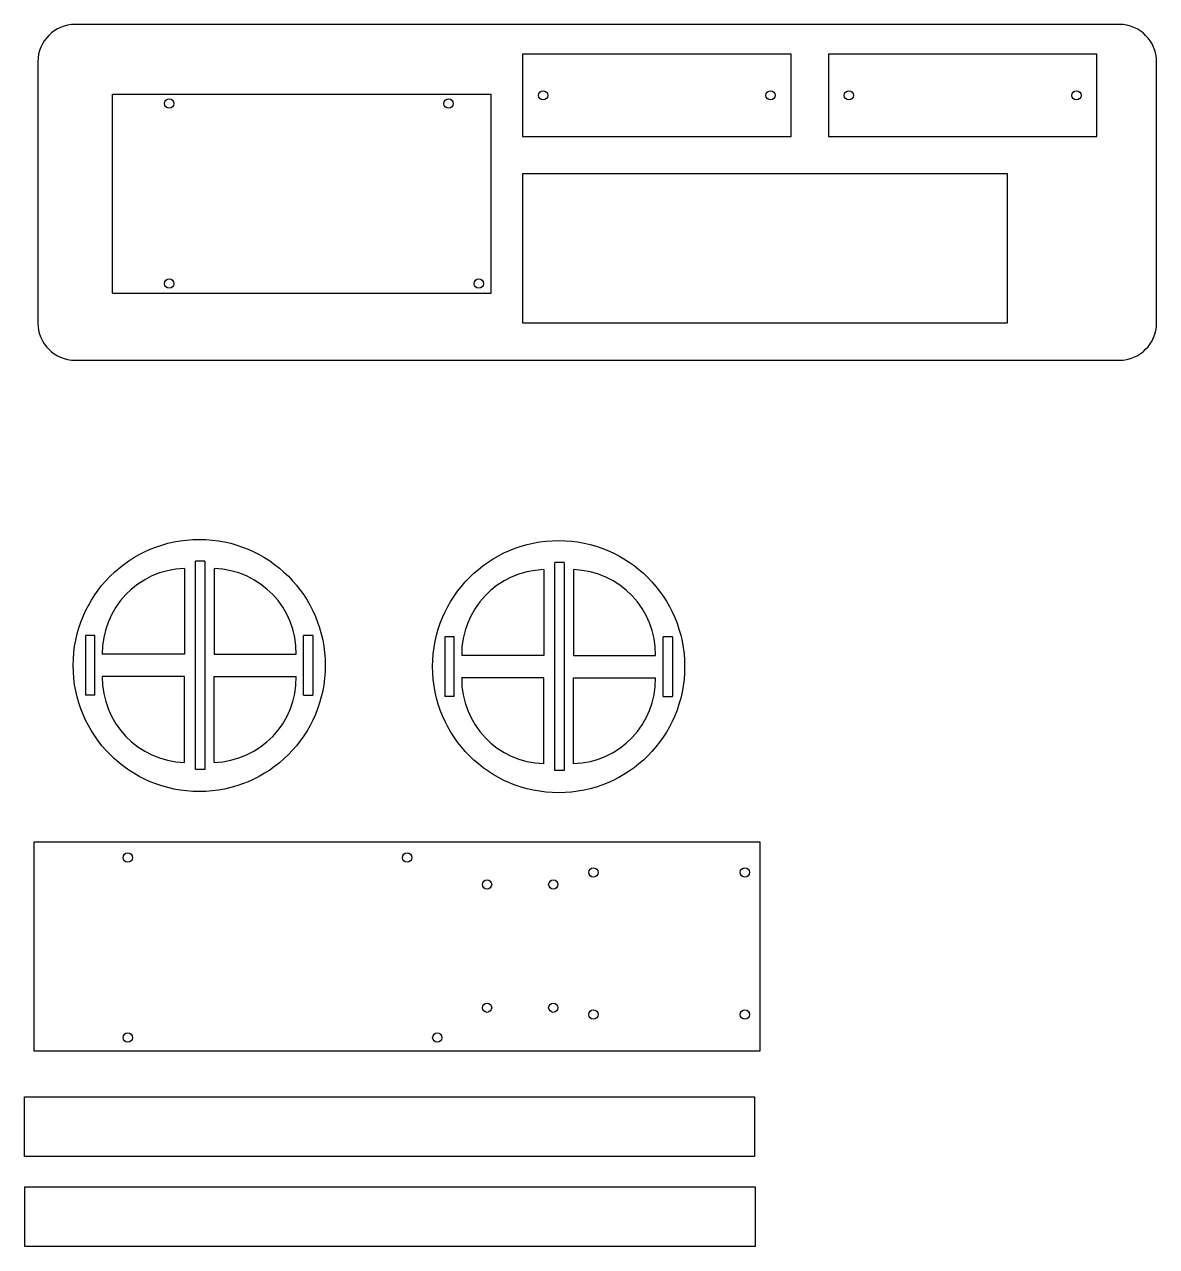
# Model space of a CAD drawing. Header units: millimetres. Extents: x -4 to 300, y -238 to 90.
import ezdxf

# ---------------------------------------------------------------- set-up
doc = ezdxf.new("R2010")
doc.units = ezdxf.units.MM
doc.header["$MEASUREMENT"] = 0

msp = doc.modelspace()

# ---------------------------------------------------------------- linework, layer by layer
for p, q in [((20, 18), (20, 71.34)), ((20, 71.34), (121.6, 71.34)), ((121.6, 18), (121.6, 71.34)), ((20, 18), (121.6, 18)), ((44.78, -53.86), (42.28, -53.86)), ((42.28, -109.66), (42.28, -53.86)), ((44.78, -53.86), (44.78, -109.66)), ((141.15, -54.18), (138.65, -54.18)), ((138.65, -109.98), (138.65, -54.18)), ((141.15, -54.18), (141.15, -109.98)), ((39.28, -55.8), (39.28, -78.8)), ((47.28, -55.8), (47.28, -78.8)), ((135.65, -56.12), (135.65, -79.12)), ((143.65, -56.12), (143.65, -79.12)), ((12.78, -73.8), (12.78, -89.8)), ((15.28, -73.8), (12.78, -73.8)), ((15.28, -89.8), (15.28, -73.8)), ((71.28, -89.8), (71.28, -73.8)), ((73.78, -73.8), (71.28, -73.8)), ((73.78, -73.8), (73.78, -89.8)), ((109.15, -74.12), (109.15, -90.12)), ((111.65, -74.12), (109.15, -74.12)), ((111.65, -90.12), (111.65, -74.12)), ((167.65, -90.12), (167.65, -74.12)), ((170.15, -74.12), (167.65, -74.12)), ((170.15, -74.12), (170.15, -90.12)), ((39.28, -78.8), (17.28, -78.8)), ((47.28, -78.8), (69.28, -78.8)), ((135.65, -79.12), (113.65, -79.12)), ((143.65, -79.12), (165.65, -79.12)), ((39.28, -84.8), (17.28, -84.8)), ((39.28, -107.8), (39.28, -84.8)), ((47.28, -107.8), (47.28, -84.8)), ((47.28, -84.8), (69.28, -84.8)), ((135.65, -85.12), (113.65, -85.12)), ((135.65, -108.12), (135.65, -85.12)), ((143.65, -108.12), (143.65, -85.12)), ((143.65, -85.12), (165.65, -85.12)), ((15.28, -89.8), (12.78, -89.8)), ((71.28, -89.8), (73.78, -89.8)), ((111.65, -90.12), (109.15, -90.12)), ((167.65, -90.12), (170.15, -90.12)), ((44.78, -109.66), (42.28, -109.66)), ((141.15, -109.98), (138.65, -109.98))]:
    msp.add_line(p, q)
for points in [[(290, 90), (10, 90)], [(0, 80), (0, 10)], [(300, 10), (300, 80)], [(10, 0), (290, 0)]]:
    msp.add_lwpolyline(points)
for points in [[(130, 60), (202, 60), (202, 82), (130, 82)], [(212, 60), (284, 60), (284, 82), (212, 82)], [(130, 10), (260, 10), (260, 50), (130, 50)], [(-1.12, -185.08), (193.68, -185.08), (193.68, -129.2), (-1.12, -129.2)], [(-3.6, -197.39), (192.2, -197.39), (192.2, -213.39), (-3.6, -213.39)], [(-3.46, -221.54), (192.34, -221.54), (192.34, -237.54), (-3.46, -237.54)]]:
    msp.add_lwpolyline(points, close=True)
for centre, radius in [((135.5, 71), 1.25), ((196.5, 71), 1.25), ((217.5, 71), 1.25), ((278.5, 71), 1.25), ((35.24, 68.8), 1.25), ((110.14, 68.8), 1.25), ((35.24, 20.54), 1.25), ((118.24, 20.54), 1.25), ((43.28, -81.8), 33.8), ((139.65, -82.12), 33.8), ((24.12, -133.28), 1.25), ((99.02, -133.28), 1.25), ((148.97, -137.26), 1.25), ((189.61, -137.26), 1.25), ((120.45, -140.5), 1.25), ((138.23, -140.5), 1.25), ((120.45, -173.52), 1.25), ((138.23, -173.52), 1.25), ((148.97, -175.36), 1.25), ((189.61, -175.36), 1.25), ((24.12, -181.54), 1.25), ((107.12, -181.54), 1.25)]:
    msp.add_circle(centre, radius)
for centre, radius, start, end in [((10, 80), 10, 90, 180), ((290, 80), 10, 0, 90), ((10, 10), 10, 180, 270), ((290, 10), 10, 270, 0), ((39.96, -78.48), 22.68, 91.7161, 180.8103), ((46.6, -78.48), 22.68, 359.1897, 88.2839), ((136.33, -78.79), 22.68, 91.7161, 180.8103), ((142.98, -78.79), 22.68, 359.1897, 88.2839), ((39.96, -85.12), 22.68, 179.1897, 268.2839), ((46.6, -85.12), 22.68, 271.7161, 0.8103), ((136.33, -85.44), 22.68, 179.1897, 268.2839), ((142.98, -85.44), 22.68, 271.7161, 0.8103)]:
    msp.add_arc(centre, radius, start, end)

doc.saveas('drawing.dxf')
